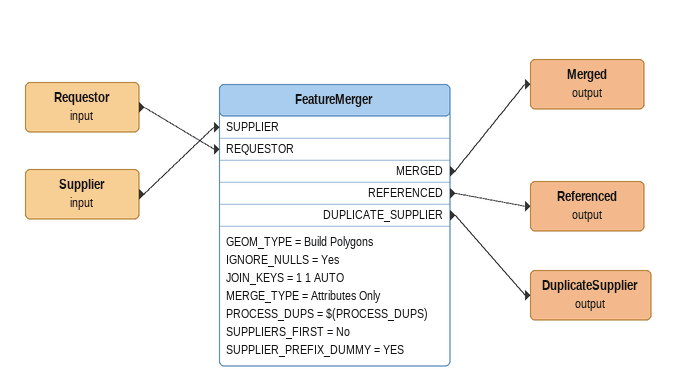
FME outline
Requestor (input)
    -> FeatureMerger [REQUESTOR]
Supplier (input)
    -> FeatureMerger [SUPPLIER]
FeatureMerger
    GEOM_TYPE = Build Polygons
    IGNORE_NULLS = Yes
    JOIN_KEYS = 1 1 AUTO
    MERGE_TYPE = Attributes Only
    PROCESS_DUPS = $(PROCESS_DUPS)
    SUPPLIERS_FIRST = No
    SUPPLIER_PREFIX_DUMMY = YES
    MERGED -> Merged (output)
    REFERENCED -> Referenced (output)
    DUPLICATE_SUPPLIER -> DuplicateSupplier (output)
Merged (output)
Referenced (output)
DuplicateSupplier (output)
